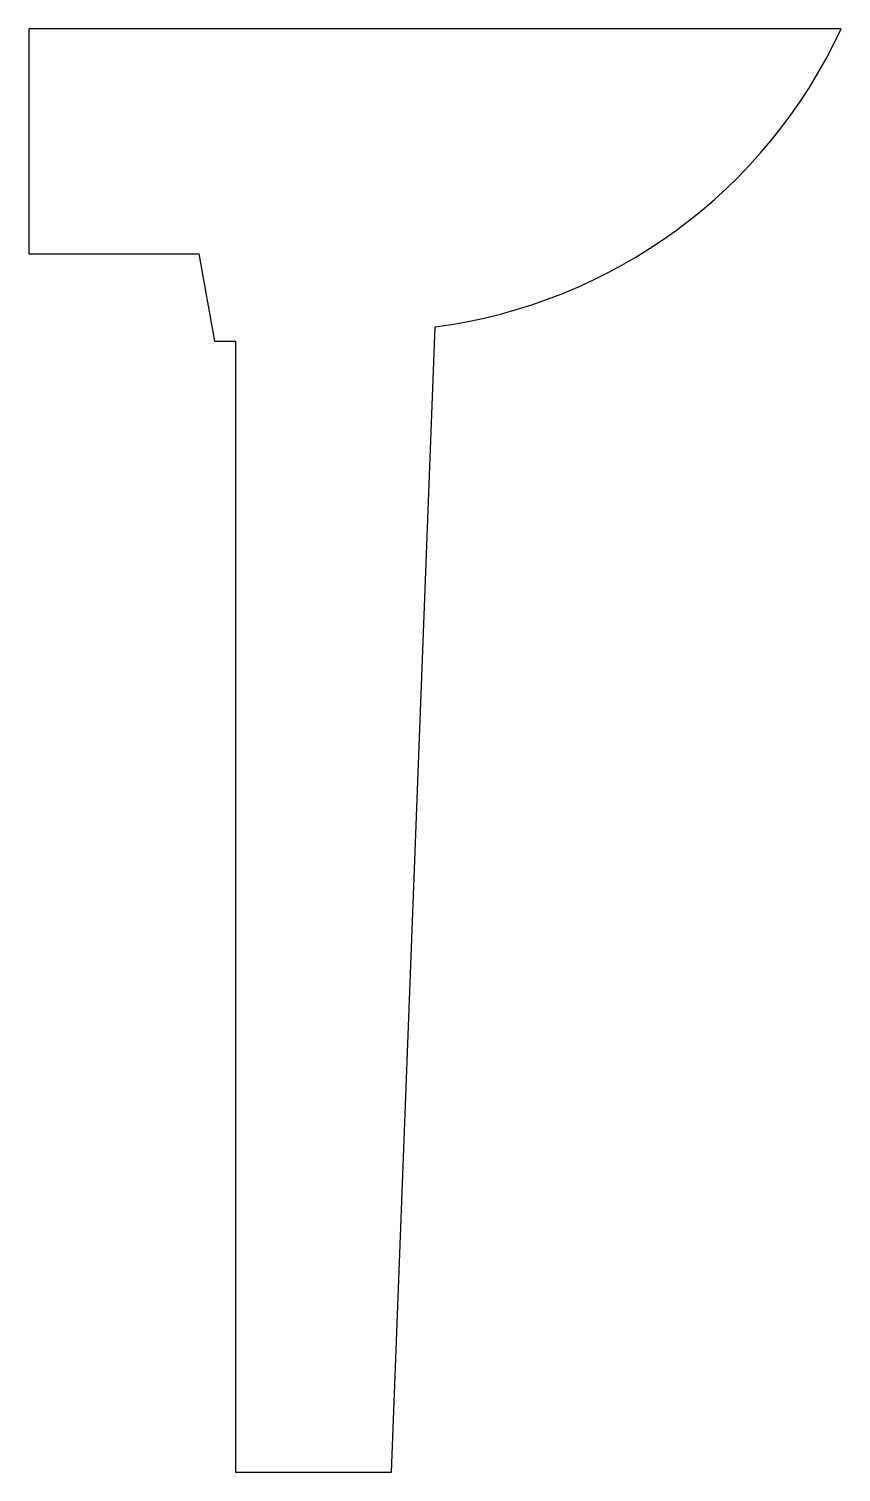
# Model space of a CAD drawing. Header units: metres. Extents: x 0 to 0.45, y -0.8 to 0.
import ezdxf

# ---------------------------------------------------------------- set-up
doc = ezdxf.new("R2010")
doc.units = ezdxf.units.M

msp = doc.modelspace()

# ---------------------------------------------------------------- linework, layer by layer
for p, q in [((0, 0), (0, -0.12461)), ((0.45, 0), (0, 0)), ((0, -0.12461), (0.09424, -0.12461)), ((0.09424, -0.12461), (0.1029, -0.17306)), ((0.20096, -0.8), (0.225, -0.16517)), ((0.1029, -0.17306), (0.11443, -0.17306)), ((0.11443, -0.17306), (0.11443, -0.8)), ((0.11443, -0.8), (0.20096, -0.8))]:
    msp.add_line(p, q)
msp.add_arc((0.1878, 0.12135), 0.28892, 277.39806, 335.16477)

doc.saveas('drawing.dxf')
